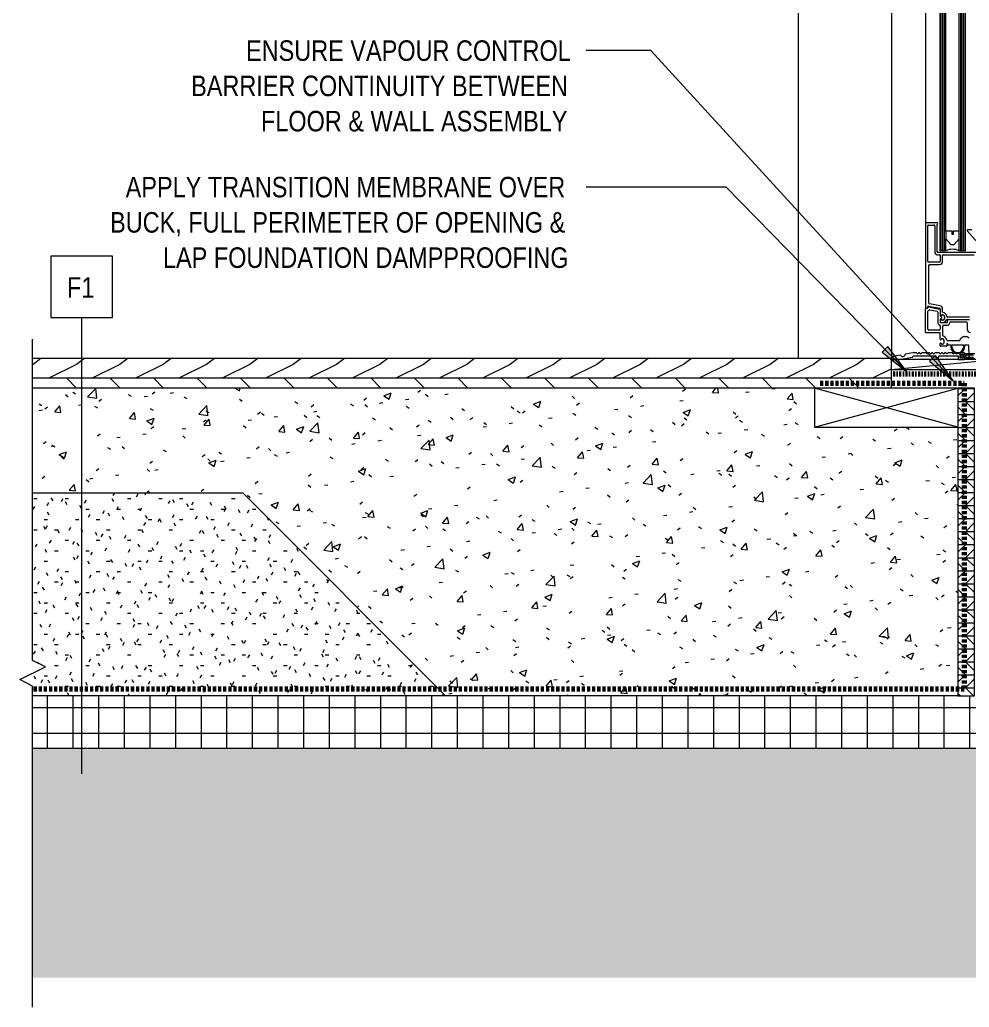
# Model space of a CAD drawing. Header units: millimetres. Extents: x 1380 to 25258, y -161 to 9352.
# Drawn here: x 8496 to 9423, y 164 to 1128 of the extents above; entities that cross this region are included whole.
import ezdxf

# ---------------------------------------------------------------- set-up
doc = ezdxf.new("R2010")
doc.units = ezdxf.units.MM
doc.linetypes.add('CMHC_Membrane004', pattern=[6, 2, -2, 0, -2])
doc.linetypes.add('CMHC_Membrane006', pattern=[5, 3, -2])
for name, color, linetype, lineweight in [('A-ANNO-NOTE', 7, 'Continuous', 9), ('A-DETL-GENF', 7, 'Continuous', 18), ('G-ANNO-TEXT', 7, 'Continuous', 9)]:
    doc.layers.add(name, color=color, linetype=linetype, lineweight=lineweight)
doc.layers.add('A-DETL', color=9, linetype='Continuous', lineweight=18, true_color=0x808080)
doc.styles.add('Arial Narrow_2', font='ARIALN.TTF', dxfattribs={"height": 20})

# ---------------------------------------------------------------- blocks, each defined once
blk = doc.blocks.new('CMHC-06_Shim-Section - Typical-9273721-SECTION - TYP ENTRY')
at = {"layer": 'A-DETL-GENF'}
for p, q in [((10, 102.25), (0, 102.25)), ((0, 102.25), (0, 0)), ((10, 0), (0, 102.25)), ((10, 0), (10, 102.25))]:
    blk.add_line(p, q, dxfattribs=at)
blk = doc.blocks.new('CMHC-06_Wood Stud-Section - 38x140mm-4200795-SECTION - TYP ENTRY')
at = {"layer": 'A-DETL-GENF'}
for p, q in [((0, 140), (0, 0)), ((38, 140), (0, 0)), ((38, 0), (0, 140)), ((38, 0), (38, 140)), ((0, 0), (38, 0))]:
    blk.add_line(p, q, dxfattribs=at)
blk = doc.blocks.new('CMHC-07_Insulation_ Rigid-Section - 51mm-9195265-SECTION - TYP ENTRY')
at = {"layer": 'A-DETL-GENF', "true_color": 0x808080}
h = blk.add_hatch(dxfattribs=at)
h.set_pattern_fill('FP_24', color=8, style=0, pattern_type=2)
h.set_pattern_definition([(0, (-1776.836, -468.2), (0, 25), []), (90, (-1776.836, -468.2), (-25, 2e-15), [])])
h.paths.add_polyline_path([(940.38, -51), (1425.82, -51), (1425.82, 0), (0, 0), (0.07, -51), (838.13, -51)])
at = {"layer": 'A-DETL-GENF'}
for p, q in [((903.07, 0), (0, 0)), ((0, -51), (1425.82, -51))]:
    blk.add_line(p, q, dxfattribs=at)
blk = doc.blocks.new('CMHC-06_Plywood-Section - 16mm-9195268-SECTION - TYP ENTRY')
at = {"layer": 'A-DETL-GENF', "true_color": 0x808080}
h = blk.add_hatch(dxfattribs=at)
h.set_pattern_fill('FP_25', color=8, style=0, pattern_type=2)
h.set_pattern_definition([(90, (768.199, -2679.906), (-12.695, 8e-16), []), (45, (768.199, -2679.906), (0, 12.695395), [17.953, -17.953]), (135, (768.199, -2679.906), (9e-16, 12.695395), [17.953, -17.953])])
h.paths.add_polyline_path([(300, 0), (300, 16), (0, 16), (0, 0), (102, 0)])
at = {"layer": 'A-DETL-GENF'}
for p, q in [((300, 16), (0, 16)), ((0, 16), (0, 0)), ((300, 0), (300, 16)), ((0, 0), (300, 0))]:
    blk.add_line(p, q, dxfattribs=at)
blk = doc.blocks.new('CMHC-08_DoorBarrierFree-Section - CMHC-08_DoorBarrierFree-Section-9389305-SECTION - TYP ENTRY')
at = {"layer": 'A-DETL-GENF'}
for p, q in [((-31.4, 459.94), (-31.4, 106)), ((-25.4, 125), (-25.4, 450.52)), ((-12.4, 125), (-12.4, 447.94)), ((-6.4, 106), (-6.4, 448.73)), ((-45.45, 132.74), (-45.45, 50.44)), ((-34.17, 133.25), (-44.94, 133.25)), ((-43.16, 95.61), (-43.16, 130.2)), ((-42.4, 130.97), (-37.06, 130.97)), ((-36.3, 130.2), (-36.3, 104.89)), ((-34.02, 104.89), (-34.02, 131.69)), ((-4.6, 125.44), (13.25, 105.06)), ((-0.05, 126.29), (-4.22, 126.29)), ((-19.4, 125), (-25.4, 125)), ((-25.4, 125), (-25.4, 117.47)), ((-25.4, 106), (-25.4, 117.47)), ((-25.4, 117.47), (-20.54, 112)), ((-19.4, 121.75), (-19.4, 125)), ((-18.4, 121.75), (-19.4, 121.75)), ((-12.4, 125), (-18.4, 125)), ((-18.4, 125), (-18.4, 121.75)), ((-17.26, 112), (-12.4, 117.47)), ((-12.4, 117.47), (-12.4, 125)), ((-12.4, 106), (-12.4, 117.47)), ((-25.4, 106), (-31.4, 106)), ((-20.54, 112), (-17.26, 112)), ((-6.4, 106), (-12.4, 106)), ((4.68, 104.38), (-33.51, 104.38)), ((-33.51, 102.09), (-31.63, 102.09)), ((-30.87, 101.33), (-30.87, 95.61)), ((-28.58, 95.61), (-28.58, 101.33)), ((-27.82, 102.09), (2.18, 102.09)), ((-31.63, 94.85), (-42.4, 94.85)), ((-42.14, 54.97), (-42.14, 91.8)), ((-41.38, 92.57), (-31.63, 92.57)), ((-45.43, 26.56), (-45.43, 49.42)), ((-44.94, 49.93), (-43.92, 49.93)), ((-44.92, 49.93), (-43.65, 49.93)), ((-43.16, 50.69), (-43.16, 51.29)), ((-43.14, 50.43), (-43.14, 50.67)), ((-42.54, 51.17), (-31.26, 49.01)), ((-42.25, 52.04), (-31.48, 49.95)), ((-31.05, 52.19), (-41.53, 54.23)), ((-41.02, 48.29), (-34.01, 46.95)), ((-30.87, 49.2), (-30.87, 43.01)), ((-30.85, 48.51), (-30.85, 42.65)), ((-28.58, 46.47), (-28.58, 49.19)), ((-42.89, 29.35), (-42.89, 46.94)), ((-33.39, 46.2), (-33.39, 36.35)), ((-30.87, 38.69), (-30.87, 36.36)), ((-30.85, 39.05), (-30.85, 36.35)), ((-29.74, 42.87), (-29.69, 43.08)), ((-29.69, 38.62), (-29.74, 38.82)), ((-29.73, 41.63), (-29.73, 40.06)), ((-29.2, 43.45), (-28.28, 43.45)), ((-27.89, 43.26), (-26.98, 42.16)), ((-26.98, 39.54), (-27.89, 38.43)), ((-26.87, 41.84), (-26.87, 39.86)), ((-25.21, 43.61), (-26.12, 44.71)), ((-26.03, 36.91), (-24.53, 38.74)), ((-23.94, 39.02), (-2.32, 39.02)), ((-2.32, 41.31), (-23.83, 41.31)), ((-23.42, 39.02), (-2.57, 39.02)), ((-31, 32.82), (-31, 29.35)), ((-30.38, 35.85), (-28.28, 35.85)), ((-30.34, 35.85), (-24.43, 35.85)), ((-28.28, 38.25), (-29.2, 38.25)), ((-28.46, 23.38), (-28.46, 32.54)), ((-27.7, 33.31), (-24.43, 33.31)), ((-23.93, 36.35), (-23.93, 38.51)), ((-20.68, 36.48), (-5.36, 36.48)), ((-4.6, 35.72), (-4.6, 29.3)), ((-31.51, 26.05), (-44.92, 26.05)), ((-31.76, 28.59), (-42.13, 28.59)), ((-31, 19.7), (-31, 25.54)), ((-29.82, 19.77), (-29.88, 19.57)), ((-28.41, 20.14), (-29.33, 20.14)), ((-27.11, 18.85), (-28.02, 19.96)), ((-25.15, 20.46), (-26.06, 21.57)), ((-9.53, 21.45), (-10.63, 20.55)), ((-5.62, 22.14), (-7.6, 22.14)), ((-2.58, 20.55), (-3.69, 21.45)), ((-31, 13.33), (-31, 15.38)), ((-24.97, 12.83), (-30.49, 12.83)), ((-29.88, 15.52), (-29.82, 15.31)), ((-29.33, 14.94), (-28.41, 14.94)), ((-28.02, 15.13), (-27.11, 16.23)), ((-27, 16.55), (-27, 18.53)), ((-24.46, 15.1), (-24.46, 13.33)), ((-12.23, 18.14), (-23.95, 18.14)), ((-23.64, 14.33), (-23.64, 15.6)), ((-23.64, 14.33), (-20.7, 14.33)), ((-20.7, 14.33), (-20.7, 12.45)), ((-19.68, 12.45), (-19.68, 14.33)), ((-19.68, 14.33), (-8, 14.33)), ((-8, 14.33), (-8, 12.45)), ((-6.98, 12.45), (-6.98, 14.33)), ((-6.98, 14.33), (-3.4, 14.33)), ((-3.4, 14.33), (-3.15, 2.9)), ((-70.08, 4.15), (-77.23, 2.89)), ((-76.98, 0), (-70.95, 0)), ((-70.86, 0.01), (-58, 2.28)), ((-57.58, 6.35), (-64.74, 5.09)), ((-54.37, 6.35), (-57.58, 6.35)), ((-57.08, 3.3), (-35.68, 3.3)), ((-51.19, 6.35), (-51.78, 6.35)), ((-44.84, 6.35), (-48.6, 6.35)), ((-41.66, 6.35), (-42.25, 6.35)), ((-38.48, 6.35), (-39.07, 6.35)), ((-32.13, 6.35), (-35.89, 6.35)), ((-35.18, 2.8), (-35.18, 2.02)), ((-32.38, 2.02), (-32.38, 2.8)), ((-31.88, 3.3), (-13.58, 3.3)), ((-28.95, 6.35), (-29.54, 6.35)), ((-25.77, 6.35), (-26.36, 6.35)), ((-19.42, 6.35), (-23.18, 6.35)), ((-16.24, 6.35), (-16.83, 6.35)), ((-7.23, 6.35), (-13.65, 6.35)), ((-13.58, 3.3), (-13.58, 0)), ((-13.58, 0), (-7.23, 0)), ((-11.43, 3.18), (-12.07, 3.18)), ((-11.43, 1.4), (-11.43, 4.95)), ((-11.43, 4.95), (-8.82, 4.95)), ((-8.82, 1.4), (-11.43, 1.4)), ((-10.54, 1.68), (-10.54, 4.68)), ((-10.54, 4.68), (-9.27, 4.68)), ((-9.27, 1.68), (-10.54, 1.68)), ((-9.27, 4.68), (-9.27, 3.92)), ((-9.27, 3.92), (-7.23, 3.92)), ((-7.23, 2.43), (-9.27, 2.43)), ((-9.27, 2.43), (-9.27, 1.68)), ((-8.82, 4.95), (-8.82, 4.32)), ((-8.82, 4.32), (-7.23, 4.32)), ((-7.23, 2.03), (-8.82, 2.03)), ((-8.82, 2.03), (-8.82, 1.4)), ((-7.23, 4.32), (-7.23, 6.35)), ((-7.23, 3.92), (-7.23, 5.85)), ((-7.23, 5.85), (2.77, 5.85)), ((-7.23, 0.5), (-7.23, 2.43)), ((-7.23, 0), (-7.23, 2.03)), ((2.77, 0.5), (-7.23, 0.5)), ((-5.96, 4.58), (1.5, 4.58)), ((-5.96, 1.77), (-5.96, 4.58)), ((1.5, 1.77), (-5.96, 1.77))]:
    blk.add_line(p, q, dxfattribs=at)
at = {"layer": 'A-DETL-GENF', "color": 8, "true_color": 0x808080}
for p, q in [((-29.9, 106), (-29.9, 459.52)), ((-28.4, 106), (-28.4, 456.52)), ((-26.9, 106), (-26.9, 453.52)), ((-78.54, 448.73), (-78.54, 0)), ((-45.45, 448.73), (-45.45, 115)), ((-10.9, 106), (-10.9, 448.73)), ((-9.4, 106), (-9.4, 448.73)), ((-7.9, 106), (-7.9, 448.73))]:
    blk.add_line(p, q, dxfattribs=at)
at = {"layer": 'A-DETL-GENF'}
for centre, radius, start, end in [((-44.94, 132.74), 0.508, 90, 180), ((-42.4, 130.2), 0.762, 90, 180), ((-37.06, 130.2), 0.762, 0, 90), ((-34.17, 132.46), 0.787, 281.15994, 90), ((-4.22, 125.78), 0.508, 90, 221.19827), ((-18.9, 91.73), 15.68, 65.50579, 114.49421), ((-33.51, 104.89), 2.79, 180, 270), ((-33.51, 104.89), 0.508, 180, 270), ((-31.63, 101.33), 0.762, 0, 90), ((-27.82, 101.33), 0.762, 90, 179.99998), ((-42.4, 95.61), 0.762, 180, 270), ((-41.38, 91.8), 0.762, 90, 180), ((-31.63, 95.61), 0.762, 270, 359.99998), ((-31.63, 95.61), 3.05, 270, 0), ((-44.94, 50.44), 0.508, 180, 270), ((-44.92, 49.42), 0.508, 90, 180), ((-43.92, 50.69), 0.762, 270, 0), ((-43.65, 50.43), 0.508, 270, 0), ((-42.4, 51.29), 0.762, 79.0218, 180), ((-42.64, 50.67), 0.508, 79.12076, 180), ((-41.38, 54.97), 0.762, 180, 259.0218), ((-41.17, 47.55), 0.762, 79.12076, 130.70311), ((-31.63, 49.2), 0.762, 0, 79.0218), ((-31.36, 48.51), 0.508, 0, 79.12076), ((-31.63, 49.2), 3.05, 359.86801, 79.0218), ((-42.13, 46.94), 0.762, 113.57825, 180), ((-43.65, 50.43), 3.05, 293.57825, 310.70311), ((-34.15, 46.2), 0.762, 0, 79.12076), ((-30.36, 43.01), 0.508, 179.51329, 270), ((-30.36, 38.69), 0.508, 90, 180), ((-30.34, 42.65), 0.508, 180, 270), ((-30.34, 39.05), 0.508, 90, 180), ((-30.24, 41.63), 0.508, 0, 90), ((-30.24, 40.06), 0.508, 270, 0), ((-30.23, 43.01), 0.508, 270, 344.73378), ((-30.23, 38.69), 0.508, 15.26622, 90), ((-29.2, 42.94), 0.508, 90, 164.73378), ((-29.2, 38.76), 0.508, 195.26622, 270), ((-27.82, 46.47), 0.762, 180, 262.5356), ((-28.28, 42.94), 0.508, 39.3361, 90), ((-28.28, 42.94), 2.79, 39.3361, 82.5356), ((-27.37, 41.84), 0.508, 0, 39.3361), ((-27.37, 39.86), 0.508, 320.6639, 0), ((-27.37, 41.84), 2.79, 3.78461, 39.3361), ((-23.83, 42.07), 0.762, 183.78461, 270), ((-23.94, 38.26), 0.762, 90, 140.6639), ((-23.42, 38.51), 0.508, 90, 180), ((-42.13, 29.35), 0.762, 180, 270), ((-30.34, 36.35), 3.05, 180, 248.13728), ((-31.76, 29.35), 0.762, 270, 0), ((-31.76, 32.82), 0.762, 0, 68.13728), ((-30.36, 36.36), 0.508, 179.99998, 270), ((-30.34, 36.35), 0.508, 180, 265.46992), ((-27.7, 32.54), 0.762, 90, 180), ((-28.28, 38.76), 0.508, 270, 320.6639), ((-28.28, 38.76), 2.91, 270, 320.6639), ((-24.43, 36.35), 0.508, 270, 0), ((-24.43, 36.35), 3.05, 270, 350.40583), ((-20.68, 35.72), 0.762, 90, 170.40583), ((-5.36, 35.72), 0.762, 0, 90), ((-1.55, 29.3), 3.05, 180, 270), ((-44.92, 26.56), 0.508, 180, 270), ((-31.51, 25.54), 0.508, 0, 90), ((-30.49, 19.7), 0.508, 180, 270), ((-30.37, 19.7), 0.508, 270, 344.73378), ((-29.33, 19.63), 0.508, 90, 164.73378), ((-27.7, 23.38), 0.762, 180, 259.16889), ((-28.41, 19.63), 0.508, 39.3361, 90), ((-28.41, 19.63), 3.05, 39.3361, 79.16889), ((-27.51, 18.53), 3.05, 1.99489, 39.3361), ((-8.7, 18.19), 3.05, 129.3361, 172.5357), ((-7.6, 19.1), 3.05, 90, 129.3361), ((-5.62, 19.1), 3.05, 50.6639, 90), ((-30.49, 15.38), 0.508, 90, 180), ((-30.49, 13.33), 0.508, 180, 270), ((-30.37, 15.38), 0.508, 15.26622, 90), ((-29.33, 15.45), 0.508, 195.26622, 270), ((-28.41, 15.45), 0.508, 270, 320.6639), ((-27.51, 18.53), 0.508, 0, 39.3361), ((-27.51, 16.55), 0.508, 320.6639, 0), ((-24.97, 13.33), 0.508, 270, 0), ((-23.95, 18.65), 0.508, 181.99489, 270), ((-23.95, 15.1), 0.508, 90, 180), ((-13.84, 12.45), 6.86, 180, 360), ((-13.84, 12.45), 5.84, 180, 360), ((-12.23, 18.65), 0.508, 270, 352.5357), ((-76.98, 1.45), 1.45, 100, 270), ((-69.99, 3.66), 0.5, 30.45557, 100), ((-67.5, 5.12), 2.39, 210.45557, 349.54443), ((-64.66, 4.6), 0.5, 100, 169.54443), ((-58.08, 2.77), 0.5, 280, 0), ((-57.08, 2.8), 0.5, 90, 180), ((-54.37, 5.85), 0.5, 21.08252, 90), ((-53.07, 6.35), 0.89, 201.08252, 338.91748), ((-51.78, 5.85), 0.5, 90, 158.91748), ((-51.19, 5.85), 0.5, 21.08252, 90), ((-49.89, 6.35), 0.89, 201.08252, 338.91748), ((-48.6, 5.85), 0.5, 90, 158.91748), ((-44.84, 5.85), 0.5, 21.08252, 90), ((-43.54, 6.35), 0.89, 201.08252, 338.91748), ((-42.25, 5.85), 0.5, 90, 158.91748), ((-41.66, 5.85), 0.5, 21.08252, 90), ((-40.36, 6.35), 0.89, 201.08252, 338.91748), ((-39.07, 5.85), 0.5, 90, 158.91748), ((-38.48, 5.85), 0.5, 21.08252, 90), ((-37.18, 6.35), 0.89, 201.08252, 338.91748), ((-35.89, 5.85), 0.5, 90, 158.91748), ((-35.68, 2.8), 0.5, 360, 90), ((-33.78, 2.02), 1.4, 180, 0), ((-31.88, 2.8), 0.5, 90, 180), ((-32.13, 5.85), 0.5, 21.08252, 90), ((-30.83, 6.35), 0.89, 201.08252, 338.91748), ((-29.54, 5.85), 0.5, 90, 158.91748), ((-28.95, 5.85), 0.5, 21.08252, 90), ((-27.65, 6.35), 0.89, 201.08252, 338.91748), ((-26.36, 5.85), 0.5, 90, 158.91748), ((-25.77, 5.85), 0.5, 21.08252, 90), ((-24.47, 6.35), 0.89, 201.08252, 338.91748), ((-23.18, 5.85), 0.5, 90, 158.91748), ((-19.42, 5.85), 0.5, 21.08252, 90), ((-18.12, 6.35), 0.89, 201.08252, 338.91748), ((-16.83, 5.85), 0.5, 90, 158.91748), ((-16.24, 5.85), 0.5, 21.08252, 90), ((-14.94, 6.35), 0.89, 201.08252, 338.91748), ((-13.65, 5.85), 0.5, 90, 158.91748), ((-2.64, 2.91), 0.508, 181.27303, 358.72697)]:
    blk.add_arc(centre, radius, start, end, dxfattribs=at)
blk = doc.blocks.new('CMHC-01_Break Line - Typical-9237039-SECTION - TYP ENTRY')
at = {"layer": 'A-DETL-GENF'}
for p, q in [((-12.5, 0), (-6.25, 12.5)), ((-6.25, 12.5), (6.25, -12.5)), ((-325.8, 0), (-12.5, 0)), ((6.25, -12.5), (12.5, 0)), ((12.5, 0), (325.8, 0))]:
    blk.add_line(p, q, dxfattribs=at)
blk = doc.blocks.new('CMHC_Tag - Assembly _Drafting_ - Floor Tag-8645247-SECTION - TYP ENTRY')
at = {"layer": 'A-ANNO-NOTE'}
for p, q in [((3, 3), (-3, 3)), ((-3, 3), (-3, -3)), ((3, -3), (3, 3)), ((-3, -3), (3, -3))]:
    blk.add_line(p, q, dxfattribs=at)

msp = doc.modelspace()

# ---------------------------------------------------------------- hatches: boundary and pattern name
at = {"layer": 'A-DETL-GENF', "true_color": 0x808080}
h = msp.add_hatch(dxfattribs=at)
h.set_pattern_fill('FP_16', color=8, style=0, pattern_type=2)
h.set_pattern_definition([(216.87, (6748.566, 42.316), (126.94885, 84.633227), [21.158, -190.424]), (206.565, (6773.955, 29.621), (-42.31628, -42.31576), [47.311, -47.311]), (198.435, (6773.955, 8.463), (-84.632315, -42.316727), [26.763, -107.053])])
h.paths.add_polyline_path([(9346.6, 778.2), (9346.6, 797.2), (8508.47, 797.2), (8508.54, 778.2), (9237.54, 778.2)])
h = msp.add_hatch(dxfattribs=at)
h.set_pattern_fill('FP_22', color=8, style=0, pattern_type=2)
h.set_pattern_definition([(135, (6731.64, 0), (-21.2132, -21.2132), [])])
h.paths.add_polyline_path([(9149.03, 768.2), (9346.6, 768.2), (9346.6, 778.2), (8508.47, 778.2), (8508.54, 768.2), (8911.54, 768.2)])
h = msp.add_hatch(dxfattribs=at)
h.set_pattern_fill('FP_23', color=8, style=0, pattern_type=2)
h.set_pattern_definition([(50, (6731.64, 0), (72.8738, -6.3761), [7.62, -83.82]), (355, (6731.64, 0), (-14.097, 76.4224), [6.096, -67.056]), (100.451, (6737.71, -0.53), (58.777, 70.0469), [6.476, -71.236]), (46.184, (6731.64, 20.32), (108.4314, -16.8175), [11.43, -125.73]), (96.636, (6740.67, 18.92), (94.961, 98.971), [9.714, -106.854]), (351.184, (6731.64, 20.32), (94.9623, 98.97), [9.144, -100.584]), (21, (6741.8, 15.24), (60.6457, -40.9065), [7.62, -83.82]), (326, (6741.8, 15.24), (24.7208, 73.675), [6.096, -67.056]), (71.451, (6746.85, 11.83), (85.3669, 32.7687), [6.476, -71.236]), (37.5, (6731.64, 0), (1.23552, 33.82243), [3.353, -62.89, 3.353, -64.719, -67.31]), (37.5, (6731.64, 0), (1.23552, 33.82243), [-134.315, 3.353, -63.957]), (7.5, (6731.64, 0), (26.72815, 40.07255), [3.353, -35.458, 3.353, -61.366, -25.654]), (7.5, (6731.64, 0), (26.72815, 40.07255), [-103.53, 3.353, -22.301]), (327.5, (6708.982, 0), (54.23632, -2.29212), [3.353, -22.047, 3.353, -75.895, -105.156]), (327.5, (6708.982, 0), (54.23632, -2.29212), [-104.648, 3.353, -101.803]), (317.5, (6698.82, 0), (59.2516, 10.1701), [3.353, -29.667, 3.353, -49.276, -74.676]), (317.5, (6698.82, 0), (59.2516, 10.1701), [-85.649, 3.353, -71.323])])
h.paths.add_polyline_path([(9237.54, 468.2), (9411.54, 468.2), (9411.54, 730.2), (9271.54, 730.2), (9271.54, 768.2), (8508.47, 768.2), (8508.54, 666.2), (8713.54, 666.2), (8911.54, 468.2), (9149.03, 468.2)])
h = msp.add_hatch(dxfattribs=at)
h.set_pattern_fill('FP_21', color=8, style=0, pattern_type=2)
h.set_pattern_definition([(0, (6731.639, 0), (40.64, 10.16), [3.353, -27.127, 3.353, -27.127, -162.56]), (0, (6731.639, 0), (40.64, 10.16), [-60.96, 3.353, -57.607, 3.353, -27.127, -71.12]), (0, (6731.639, 0), (40.64, 10.16), [-152.4, 3.353, -16.967, 3.353, -47.447]), (120, (6746.879, 5.08), (-29.11882, 30.115272), [3.353, -27.127, 3.353, -27.127, -162.56]), (120, (6746.879, 5.08), (-29.11882, 30.115272), [-60.96, 3.353, -57.607, 3.353, -27.127, -71.12]), (120, (6746.879, 5.08), (-29.11882, 30.115272), [-152.4, 3.353, -16.967, 3.353, -47.447]), (240, (6751.959, 25.4), (-11.52118, -40.275272), [3.353, -27.127, 3.353, -27.127, -162.56]), (240, (6751.959, 25.4), (-11.52118, -40.275272), [-60.96, 3.353, -57.607, 3.353, -27.127, -71.12]), (240, (6751.959, 25.4), (-11.52118, -40.275272), [-152.4, 3.353, -16.967, 3.353, -47.447])])
h.paths.add_polyline_path([(8911.54, 468.2), (8713.54, 666.2), (8508.47, 666.2), (8508.54, 502.66), (8520.97, 496.45), (8495.97, 483.95), (8508.47, 477.7), (8508.54, 468.2), (8713.54, 468.2)])
h = msp.add_hatch(dxfattribs=at)
h.set_pattern_fill('FP_17', color=8, style=0, pattern_type=2)
h.set_pattern_definition([(228.013, (6754.499, 31.75), (-253.9986795, -285.7507137), [4.272, -422.881]), (184.97, (6751.641, 28.575), (380.99968124, 31.75195494), [7.33, -725.676]), (132.51, (6744.339, 27.94), (317.4977945, -349.2524717), [5.169, -511.684]), (267.274, (6731.9565, 20.003), (31.7463381, 634.9997211), [6.675, -660.831]), (292.834, (6731.639, 13.335), (-158.7523437, 380.9988858), [6.545, -647.998]), (357.274, (6734.179, 7.302), (-634.9997211, 31.7463381), [6.675, -660.831]), (37.694, (6740.847, 6.985), (-412.75177463, -317.49856905), [8.827, -873.914]), (72.255, (6747.831, 12.382), (222.2537019, 698.49916687), [8.334, -825.066]), (121.43, (6750.372, 20.32), (-254.002851, 412.7477999), [6.698, -663.069]), (175.236, (6746.879, 26.035), (349.249477, -31.7524641), [7.646, -374.674]), (222.397, (6739.259, 26.67), (-381.00329264, -349.2470748), [9.888, -978.96]), (138.814, (6763.389, 19.685), (-222.249666, 190.499935), [3.375, -334.132]), (171.469, (6760.849, 21.907), (412.7496335, -63.50173675), [6.421, -635.683]), (225, (6754.5, 22.86), (2e-15, -31.75051), [4.49, -40.411]), (203.199, (6752.276, 26.67), (158.7494174, 63.501057), [2.418, -239.383]), (291.801, (6750.054, 25.718), (-31.749137, 95.250237), [3.42, -167.559]), (30.964, (6751.324, 22.543), (95.250044, 63.5005), [5.554, -179.579]), (161.565, (6756.086, 25.4), (63.500404, -31.749957), [4.016, -96.386]), (16.389, (6731.639, 25.718), (317.5009358, 95.247271), [5.626, -556.985]), (70.346, (6737.036, 27.305), (-127.0012924, -349.2494412), [4.72, -467.278]), (293.199, (6756.086, 31.75), (-63.501057, 158.7494174), [4.836, -236.965]), (343.61, (6757.992, 27.305), (-317.4992734, 95.2528124), [5.626, -556.985]), (339.444, (6731.639, 6.032), (-158.7504487, 63.499964), [5.425, -265.847]), (294.775, (6736.719, 4.127), (-158.7485779, 349.2503192), [4.546, -450.045]), (66.801, (6756.404, 0), (63.501057, 158.7494174), [4.836, -236.965]), (17.354, (6758.309, 4.445), (-412.7504846, -127.0000053), [5.322, -526.905]), (69.444, (6740.847, 0), (-63.499964, -158.7504487), [2.713, -268.56]), (101.31, (6754.499, 0), (-31.750371, 126.999477), [1.619, -160.275]), (165.964, (6754.182, 1.587), (95.250423, -31.750176), [6.545, -124.363]), (186.009, (6747.831, 3.175), (317.4997948, 31.7498153), [6.066, -600.517]), (303.69, (6751.324, 19.685), (-31.749855, 63.500174), [4.579, -109.897]), (353.157, (6753.864, 15.875), (539.7497593, -63.50208905), [7.994, -791.45]), (60.945, (6761.801, 14.923), (-127.00163, -222.2489477), [3.269, -323.617]), (90, (6763.39, 17.78), (-31.75, 31.75), [1.905, -29.845]), (120.256, (6747.196, 4.127), (126.9984204, -222.2503444), [4.411, -436.674]), (48.013, (6744.974, 7.938), (253.9986795, 285.7507137), [8.543, -418.61]), (0, (6750.69, 14.288), (31.75, 31.75), [8.255, -23.495]), (325.305, (6758.944, 14.288), (-317.5006724, 222.2491461), [5.02, -496.991]), (254.055, (6763.072, 11.43), (-31.74933, -127.0002254), [4.623, -226.521]), (207.646, (6761.801, 6.985), (-603.2499157, -317.4999561), [7.527, -745.156]), (175.426, (6755.134, 3.493), (-412.74954423, 31.7504895), [7.963, -788.323])])
h.paths.add_polyline_path([(9934.29, 193.2), (9934.29, 417.2), (8508.47, 417.2), (8508.47, 193.2)])
at = {"layer": 'G-ANNO-TEXT'}
for points in [[(9361.23, 784.52), (9343.08, 808.73), (9337.43, 803.2)], [(9406.84, 775.2), (9389.49, 800), (9383.66, 794.66)]]:
    msp.add_hatch(color=256, dxfattribs=at).paths.add_polyline_path(points)

# ---------------------------------------------------------------- linework, layer by layer
at = {"layer": 'A-ANNO-NOTE'}
msp.add_line((8556.47, 391.93), (8556.47, 836.99), dxfattribs=at)
at = {"layer": 'A-DETL'}
msp.add_line((9255.54, 1245), (9255.54, 797.2), dxfattribs=at)
at = {"layer": 'A-DETL', "color": 7}
for p, q in [((9346.6, 797.2), (8508.47, 797.2)), ((9346.6, 778.2), (9346.6, 797.2)), ((8508.47, 778.2), (9346.6, 778.2)), ((9346.6, 768.2), (9346.6, 778.2)), ((9271.54, 768.2), (8508.47, 768.2)), ((8508.47, 666.2), (8713.54, 666.2)), ((8713.54, 666.2), (8911.54, 468.2))]:
    msp.add_line(p, q, dxfattribs=at)
at = {"layer": 'A-DETL', "color": 30, "linetype": 'CMHC_Membrane004', "lineweight": 70, "true_color": 0xff8000}
msp.add_line((9348.15, 782.21), (9443.15, 782.21), dxfattribs=at)
at = {"layer": 'A-DETL', "color": 96, "linetype": 'CMHC_Membrane006', "lineweight": 70, "true_color": 0x008000}
for p, q in [((9277.04, 773.2), (9417.54, 773.2)), ((9417.54, 773.2), (9417.54, 474.7)), ((9417.54, 474.7), (8508.47, 474.7))]:
    msp.add_line(p, q, dxfattribs=at)
at = {"layer": 'G-ANNO-TEXT'}
for p, q in [((9361.23, 784.52), (9185.41, 964.3)), ((9343.08, 808.73), (9337.43, 803.2)), ((9337.43, 803.2), (9361.23, 784.52)), ((9361.23, 784.52), (9343.08, 808.73)), ((9389.49, 800), (9383.66, 794.66)), ((9406.84, 775.2), (9389.49, 800)), ((9383.66, 794.66), (9406.84, 775.2))]:
    msp.add_line(p, q, dxfattribs=at)

# ---------------------------------------------------------------- block references
at = {"layer": 'A-DETL-GENF'}
for name, p in [('CMHC-08_DoorBarrierFree-Section - CMHC-08_DoorBarrierFree-Section-9389305-SECTION - TYP ENTRY', (9425.15, 796.27)), ('CMHC-07_Insulation_ Rigid-Section - 51mm-9195265-SECTION - TYP ENTRY', (8508.47, 468.2))]:
    msp.add_blockref(name, p, dxfattribs=at)
for name, p, rotation in [('CMHC-01_Break Line - Typical-9237039-SECTION - TYP ENTRY', (8508.47, 490.2), 89.9999999999997), ('CMHC-06_Shim-Section - Typical-9273721-SECTION - TYP ENTRY', (9346.6, 796.27), 269.9999999999997), ('CMHC-06_Wood Stud-Section - 38x140mm-4200795-SECTION - TYP ENTRY', (9271.54, 768.2), 269.9999999999997), ('CMHC-06_Plywood-Section - 16mm-9195268-SECTION - TYP ENTRY', (9411.54, 768.2), 269.9999999999999)]:
    msp.add_blockref(name, p, dxfattribs=dict(at, rotation=rotation))

# ---------------------------------------------------------------- texts
at = {"layer": 'A-ANNO-NOTE', "insert": (8542.08, 876.39), "char_height": 20, "width": 33.6709, "attachment_point": 1, "style": 'Arial Narrow_2', "bg_fill": 3, "box_fill_scale": 1.25, "bg_fill_color": 256, "bg_fill_true_color": 13158600, "bg_fill_transparency": 0}
msp.add_mtext('F1', dxfattribs=at)
at = {"layer": 'G-ANNO-TEXT', "char_height": 20, "attachment_point": 1, "style": 'Arial Narrow_2', "bg_fill": 3, "box_fill_scale": 1.25, "bg_fill_color": 256, "bg_fill_true_color": 13158600, "bg_fill_transparency": 0}
for s, insert, width in [('ENSURE VAPOUR CONTROL ', (8716.79, 1107.42), 390.4218), ('APPLY TRANSITION MEMBRANE OVER ', (8599.35, 974.3), 532.3205)]:
    msp.add_mtext(s, dxfattribs=dict(at, insert=insert, width=width))

# ---------------------------------------------------------------- next in the draw order: linework, layer by layer
at = {"layer": 'G-ANNO-TEXT'}
for p, q in [((9111.82, 1097.42), (9048.57, 1097.42)), ((9185.41, 964.3), (9048.57, 964.3))]:
    msp.add_line(p, q, dxfattribs=at)

# ---------------------------------------------------------------- next in the draw order: block references
at = {"layer": 'A-ANNO-NOTE', "xscale": 10, "yscale": 10, "zscale": 10}
msp.add_blockref('CMHC_Tag - Assembly _Drafting_ - Floor Tag-8645247-SECTION - TYP ENTRY', (8556.47, 866.99), dxfattribs=at)

# ---------------------------------------------------------------- next in the draw order: texts
at = {"layer": 'G-ANNO-TEXT', "char_height": 20, "attachment_point": 1, "style": 'Arial Narrow_2', "bg_fill": 3, "box_fill_scale": 1.25, "bg_fill_color": 256, "bg_fill_true_color": 13158600, "bg_fill_transparency": 0}
for s, insert, width in [('BARRIER CONTINUITY BETWEEN ', (8663.21, 1073.03), 455.3585), ('BUCK, FULL PERIMETER OF OPENING & ', (8584.13, 939.9), 550.7593)]:
    msp.add_mtext(s, dxfattribs=dict(at, insert=insert, width=width))

# ---------------------------------------------------------------- next in the draw order: texts
for s, insert, width in [('FLOOR & WALL ASSEMBLY', (8731.34, 1038.63), 372.7847), ('LAP FOUNDATION DAMPPROOFING', (8635.73, 905.5), 488.2277)]:
    msp.add_mtext(s, dxfattribs=dict(at, insert=insert, width=width))

# ---------------------------------------------------------------- next in the draw order: linework, layer by layer
at = {"layer": 'G-ANNO-TEXT'}
msp.add_line((9406.84, 775.2), (9111.82, 1097.42), dxfattribs=at)

doc.saveas('drawing.dxf')
